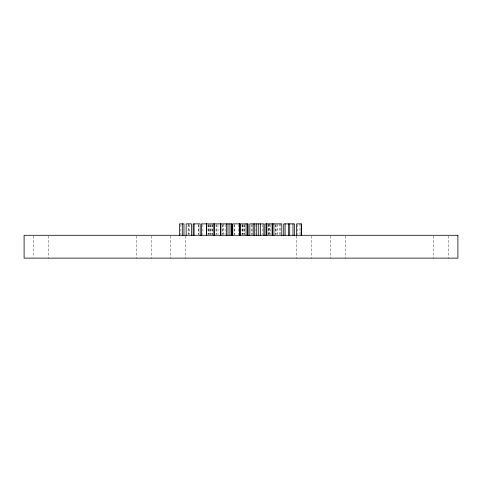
<?xml version="1.0" encoding="UTF-8"?>
<svg xmlns="http://www.w3.org/2000/svg" width="482" height="482" viewBox="0 0 482 482"><rect width="100%" height="100%" fill="white"/><g stroke="black" fill="none" stroke-linecap="round" stroke-linejoin="round"><path stroke-width="0.36" stroke-dasharray="2.41 1.81" d="M448.29 236.029L448.29 258.123M433.258 236.029L433.258 258.123M345.552 236.029L345.552 258.123M330.519 236.029L330.519 258.123M311.306 236.029L311.306 258.123M299.949 223.877L299.955 234.577M297.713 224.588L297.713 234.577M296.273 236.029L296.273 258.123M280.44 223.877L280.44 234.577M279.373 223.877L279.373 234.577M277.186 223.877L277.156 234.577M276.927 224.588L276.927 234.577M275.818 224.588L275.818 234.577M275.391 224.588L275.391 234.577M270.173 224.588L270.173 234.577M269.42 223.877L269.42 234.577M269.04 223.877L269.04 234.577M268.769 224.588L268.769 234.577M268.137 223.877L268.137 234.577M262.407 224.588L262.407 234.577M256.002 224.588L256.002 234.577M252.074 224.588L252.074 234.577M251.803 224.588L251.803 234.577M244.543 224.588L244.543 234.577M244.458 224.588L244.458 234.577M243.699 224.588L243.699 234.577M242.585 224.588L242.585 234.577M242.422 224.588L242.422 234.577M242.024 224.588L242.024 234.577M238.451 224.588L238.451 234.577M234.734 224.588L234.734 234.577M234.144 224.588L234.144 234.577M225.1 224.588L225.1 234.577M223.287 223.877L223.287 234.577M222.913 224.588L222.913 234.577M222.16 224.588L222.16 234.577M217.997 224.588L217.997 234.577M216.273 224.588L216.273 234.577M216.038 224.588L216.038 234.577M212.616 224.588L212.616 234.577M212.309 224.588L212.309 234.577M211.857 224.588L211.857 234.577M210.742 224.588L210.742 234.577M210.58 224.588L210.58 234.577M209.055 224.588L209.055 234.577M209.031 224.588L209.031 234.577M208.351 224.588L208.351 234.577M208.013 224.588L208.013 234.577M202.892 224.588L202.892 234.577M198.723 224.588L198.723 234.577M198.686 224.588L198.686 234.577M189.522 224.588L189.522 234.577M188.39 223.877L188.39 234.577M188.119 224.588L188.119 234.577M185.727 236.029L185.727 258.123M180.858 224.588L180.858 234.577M170.694 236.029L170.694 258.123M151.481 236.029L151.481 258.123M136.448 236.029L136.448 258.123M48.742 236.029L48.742 258.123M33.71 236.029L33.71 257.388"/><path stroke-width="0.72" d="M240.193 223.877L232.752 223.877L232.752 235.294M301.383 235.294L301.383 223.877L296.623 223.877L296.623 235.294M301.214 223.877L301.214 235.294M294.345 235.294L294.345 223.877L283.735 223.877L283.735 235.294M292.978 223.877L292.978 235.294M289.724 223.877L289.7 235.294M288.357 223.877L288.357 235.294M285.103 223.877L285.103 235.294M281.807 235.294L281.807 223.877L265.028 223.877L265.028 235.294M273.909 223.877L273.909 235.294M272.565 223.877L272.565 235.294M272.095 223.877L272.095 235.294M266.805 223.877L266.805 235.294M266.697 223.877L266.697 235.294M263.883 235.294L263.883 223.877L249.839 223.877L249.839 235.294M260.419 223.877L260.419 235.294M258.732 223.877L258.732 235.294M256.755 223.877L256.755 235.294M254.725 223.877L254.725 235.294M253.171 223.877L253.201 235.294M248.116 235.294L248.116 223.877L240.608 223.877L240.608 235.294M247.441 223.877L247.441 235.294M246.073 223.877L246.073 235.294M239.789 223.877L239.789 235.294M239.632 223.877L239.632 235.294M239.554 223.877L239.554 235.294M232.041 235.294L232.041 223.877L201.41 223.877L201.41 235.294M231.3 223.877L231.3 235.294M229.932 223.877L229.932 235.294M227.98 223.877L227.98 235.294M226.612 223.877L226.612 235.294M220.816 223.877L220.816 235.294M220.738 223.877L220.738 235.294M214.592 223.877L214.592 235.294M213.815 223.877L213.815 235.294M206.531 223.877L206.531 235.294M206.429 223.877L206.429 235.294M200.187 235.294L200.187 223.877L193.143 223.877L193.143 235.294M194.083 223.877L194.083 235.294M191.444 235.294L191.444 223.877L186.154 223.877L186.154 235.294M183.967 235.294L183.967 223.877L179.575 223.877L179.575 235.294M182.298 223.877L182.298 235.294M457.9 235.294L24.1 235.294L24.1 258.123L457.9 258.123L457.9 235.294"/></g></svg>
